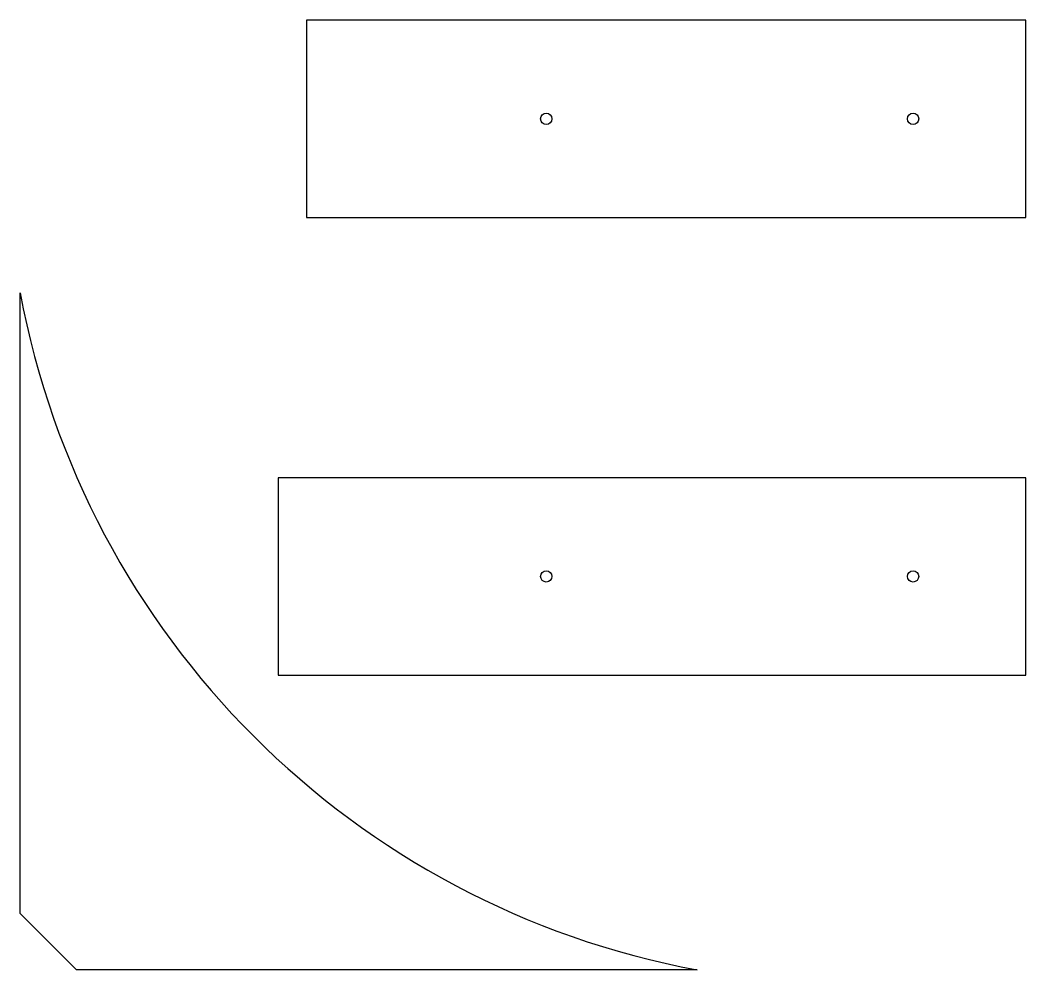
# Model space of a CAD drawing. Header units: inches. Extents: x -678 to -321, y 7 to 344.
import ezdxf

# ---------------------------------------------------------------- set-up
doc = ezdxf.new("R2010")
doc.units = ezdxf.units.IN
doc.header["$MEASUREMENT"] = 0

msp = doc.modelspace()

# ---------------------------------------------------------------- linework, layer by layer
for p, q in [((-677.55, 26.91), (-677.55, 246.91)), ((-657.55, 6.91), (-677.55, 26.91)), ((-437.55, 6.91), (-657.55, 6.91))]:
    msp.add_line(p, q)
for points in [[(-321.1, 343.56), (-576.1, 343.56), (-576.1, 273.56), (-321.1, 273.56)], [(-321.1, 181.36), (-586.1, 181.36), (-586.1, 111.36), (-321.1, 111.36)]]:
    msp.add_lwpolyline(points, close=True)
for centre in [(-491.1, 308.56), (-361.1, 308.56), (-491.1, 146.36), (-361.1, 146.36)]:
    msp.add_circle(centre, 2)
msp.add_arc((-382.62, 301.84), 300, 190.5501, 259.4499)

doc.saveas('drawing.dxf')
